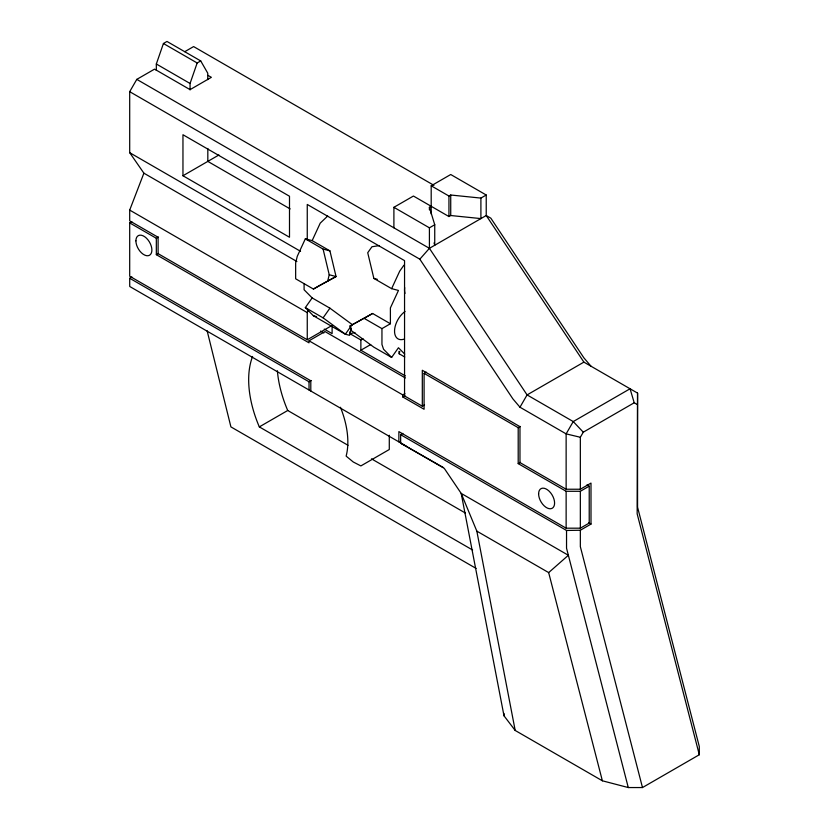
<?xml version="1.0" encoding="UTF-8"?>
<svg xmlns="http://www.w3.org/2000/svg" width="829" height="829" viewBox="0 0 829 829"><rect width="100%" height="100%" fill="white"/><g stroke="black" fill="none" stroke-linecap="round" stroke-linejoin="round"><path stroke-width="1.24" d="M190.059 89.884L190.059 83.48L197.167 62.973L200.722 60.931L207.758 73.19L207.758 79.605M402.873 433.412L400.645 434.697L400.645 443.142L444.22 468.292L461.193 493.4L503.991 715.79L515.192 730.463L602.372 780.794L628.278 787.55L642.485 787.55L699.303 754.742L637.159 513.835L637.563 393.101L583.896 362.118L486.229 215.519L486.229 195.012L450.727 174.515L431.194 185.789L431.194 213.975M327.621 281.414L329.227 274.751L323.092 249.083L305.331 238.835L297.269 256.306L295.652 262.959L295.652 278.803L313.414 289.052L336.056 276.544L329.921 250.866L312.16 240.617L305.331 238.835M351.32 328.129L349.579 335.32L345.351 334.211L313.393 315.756L305.331 307.6L312.16 297.922L304.098 289.767L304.098 283.673M404.749 356.998L399.205 353.796L399.775 351.403M156.329 70.413L156.329 63.999L163.427 43.502L166.981 41.45L200.722 60.931M331.673 325.673L307.258 339.766L158.101 253.653L158.101 237.249L129.697 220.856L129.697 210.089L143.894 173.178L129.697 152.681L129.697 91.677L136.795 79.377L154.557 69.128L190.059 89.636L211.374 77.325L208.038 75.408M307.258 339.766L307.258 312.606L308.17 310.222M312.16 240.617L320.222 223.146L327.683 216.048M379.381 245.602L371.952 246.752L367.724 252.731L373.869 278.399L391.63 288.658L399.692 271.187L403.91 265.207M637.159 404.469L634.216 402.77L583.284 432.178L580.341 437.266L566.134 433.878L519.97 407.215L527.078 394.915L583.896 362.118M323.092 317.849L329.921 308.181L352.19 324.543L345.351 334.211L323.092 317.849L305.331 307.6M391.63 288.658L398.459 290.44L390.397 307.911L390.397 323.745L372.635 313.497L349.993 326.015L351.6 330.812L373.869 347.175L391.63 357.423L398.459 347.745L404.728 354.097M519.97 407.215L512.871 398.863L419.826 259.187L429.412 248.327L486.229 215.519L490.841 218.182L583.896 357.859L590.994 366.211M602.372 780.794L548.663 572.601L568.362 555.275L461.193 493.4L476.83 531.13L515.192 730.463M184.732 51.699L193.613 46.579L433.95 185.333M182.96 175.748L289.497 237.249L289.497 196.245L182.96 134.733L182.96 175.748L218.918 154.982M310.802 391.029L310.802 380.77L129.697 276.212L129.697 222.897L131.821 221.675M129.697 222.897L156.329 238.275L158.453 237.053M156.329 238.275L156.329 254.679L158.453 253.446M405.982 445.971L129.728 286.482L129.697 278.264L131.915 276.979M393.899 227.82L393.899 207.312L413.433 196.038L448.945 216.545L450.727 215.519L480.903 218.597L480.903 198.09L486.229 195.012M429.412 209.882L429.412 207.312L431.194 206.297M431.194 185.789L448.945 196.038L450.727 195.012L480.903 198.09M313.414 289.052L321.859 284.181M393.899 207.312L429.412 227.82L434.738 224.742L429.412 207.312M156.329 254.679L309.03 342.843L309.03 340.792L325.009 331.569L405.371 377.962M349.993 326.015L372.635 313.497M350.035 331.683L350.035 333.755L360.874 339.973L363.061 338.709M364.19 318.377L381.951 328.626L390.397 323.745M360.874 339.973L360.874 350.221L370.708 344.543M129.697 278.264L309.03 381.796L311.248 380.521M252.576 356.47A91.231 52.683 60 0 0 259.322 426.894L287.725 410.49L348.035 445.297M309.03 340.792L402.78 394.915L402.78 396.967L424.085 409.267L424.085 373.351L426.22 372.117M402.78 394.915L404.915 393.692M402.78 396.967L404.915 395.744M307.258 239.964L307.258 204.452L404.552 260.627L404.552 395.941L422.313 406.2L424.531 404.915M389.288 435.266L389.288 449.515L360.874 465.919L353.247 461.981L346.128 456.116A71.822 41.46 60 0 0 340.439 407.257M424.085 373.351L518.198 427.681L520.322 426.458M518.198 427.681L518.198 463.608L520.322 462.375M422.313 406.2L422.313 370.273L519.97 426.655L519.97 462.582L566.134 489.234L580.341 489.234L590.994 483.079L590.994 524.083L580.341 530.239L566.539 530.467L400.645 434.697M518.198 463.608L566.134 491.286L580.341 491.286L589.222 486.157L589.222 523.058L580.341 528.187L566.134 528.187L398.873 431.619L398.873 441.867M322.947 283.591L336.056 276.544L329.227 274.751M350.035 333.755L354.947 332.491M323.092 249.083L329.921 250.866M373.869 278.399L377.288 279.3M313.393 315.756L316.564 316.585M400.645 443.142L443.38 467.566M163.427 43.502L197.167 62.973M156.329 63.999L190.059 83.48M136.795 79.377L429.412 248.327L527.078 394.915L573.243 421.567L583.284 432.178M129.697 91.677L419.826 259.187M290.14 208.918L207.82 161.396L207.82 148.443M129.697 152.681L300.554 251.322M143.894 173.178L296.886 261.508M312.16 297.922L329.921 308.181M129.697 210.089L307.258 312.606M324.274 329.092L332.108 333.621L332.108 325.932M360.874 350.221L405.36 375.91M320.554 331.04L323.89 332.968M587.015 484.882L589.222 486.157M588.777 522.809L590.994 524.083M371.485 458.841L465.297 512.985M476.83 531.13L548.663 572.601M259.322 426.894L472.623 550.021M476.136 568.445L230.908 426.894L207.136 330.802M391.63 357.423L383.558 349.268L381.951 344.46L381.951 328.626M434.033 242.928L434.738 245.249L434.738 224.742M634.216 402.77L630.061 388.77L573.243 421.567L566.134 433.878L566.134 489.234M642.485 787.55L580.341 546.643L580.341 530.239M628.278 787.55L566.539 548.187L566.539 530.467M398.946 351.392L399.205 353.796M699.303 754.742L699.303 746.546L637.563 507.182L637.563 393.101M580.341 437.266L580.341 489.234M580.341 491.286L580.341 528.187M566.134 491.286L566.134 528.187M503.991 713.448L503.991 715.79M450.727 195.012L450.727 215.519M448.945 196.038L448.945 216.545M429.412 227.82L429.412 248.327M309.03 381.796L309.03 390.003M287.725 410.49A91.231 52.683 60 0 1 277.383 370.739M403.961 339.175A16.829 9.71 -60 0 1 394.552 330.543A16.829 9.71 -60 0 1 405.039 311.476M404.998 293.393A16.829 9.71 -60 0 1 404.687 287.642M538.612 493.846A11.295 6.528 60 0 0 550.601 508.757A11.295 6.528 60 0 0 550.601 492.778A11.295 6.528 60 0 0 538.612 493.846M135.904 240.845A11.295 6.528 60 0 0 147.894 255.746A11.295 6.528 60 0 0 147.894 239.768A11.295 6.528 60 0 0 135.904 240.845"/></g></svg>
